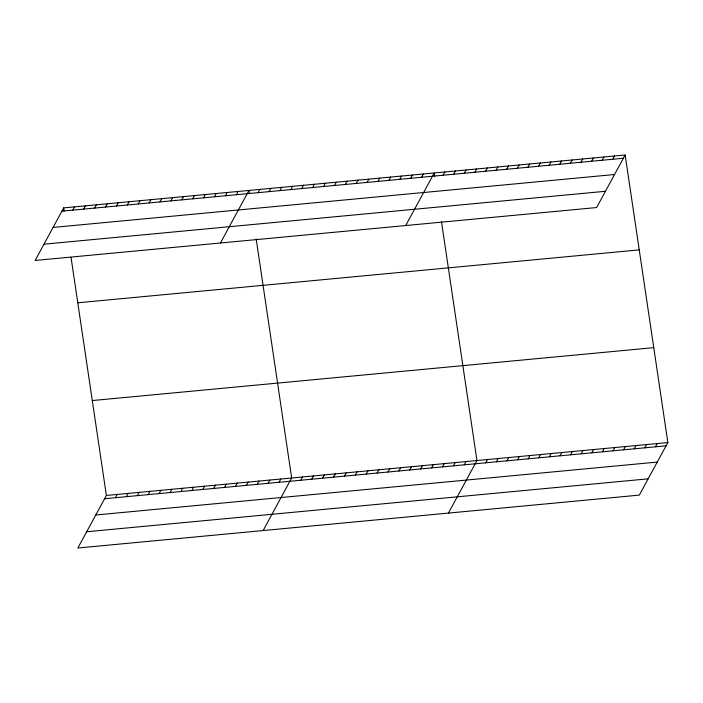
<?xml version="1.0" encoding="UTF-8"?>
<svg xmlns="http://www.w3.org/2000/svg" width="703" height="703" viewBox="0 0 703 703"><rect width="100%" height="100%" fill="white"/><g stroke="black" fill="none" stroke-linecap="round" stroke-linejoin="round"><path stroke-width="1.05" d="M63.683 207.895L35.15 260.453L596.619 207.543L625.152 154.985L63.683 207.895L64.158 211.058M72.813 210.135L74.588 206.867M83.71 209.107L85.485 205.838M94.606 208.079L96.381 204.81M105.512 207.051L107.287 203.782M116.408 206.032L118.183 202.763M127.305 205.004L129.08 201.735M138.201 203.975L139.976 200.707M149.106 202.947L150.881 199.678M160.003 201.919L161.778 198.65M170.899 200.891L172.674 197.622M181.805 199.863L183.58 196.594M192.701 198.835L194.476 195.566M203.598 197.815L205.373 194.546M214.494 196.787L216.269 193.518M225.399 195.759L227.174 192.49M236.296 194.731L238.071 191.462M220.434 242.992L248.967 190.434L249.442 193.597M258.098 192.675L259.873 189.406M268.994 191.647L270.769 188.378M71.047 257.447L106.381 495.457L77.848 548.015L639.317 495.105L667.85 442.547L625.152 154.985M279.891 190.627L281.666 187.35M115.503 497.698L117.278 494.429M290.787 189.599L292.562 186.33M126.408 496.67L128.183 493.401M301.692 188.571L303.468 185.302M137.305 495.641L139.08 492.372M312.589 187.543L314.364 184.274M148.201 494.613L149.976 491.344M323.485 186.515L325.261 183.246M159.106 493.585L160.882 490.316M334.391 185.487L336.166 182.218M170.003 492.566L171.778 489.297M345.287 184.458L347.062 181.189M180.899 491.538L182.675 488.269M356.184 183.43L357.959 180.161M191.805 490.509L193.58 487.241M367.089 182.411L368.864 179.142M202.701 489.481L204.476 486.212M377.986 181.383L379.761 178.114M213.598 488.453L215.373 485.184M388.882 180.355L390.657 177.086M224.494 487.425L226.269 484.156M399.779 179.327L401.554 176.058M235.4 486.397L237.175 483.128M410.684 178.298L412.459 175.029M246.296 485.378L248.071 482.1M421.58 177.27L423.355 174.001M257.193 484.349L258.968 481.08M405.719 225.531L434.252 172.973L434.726 176.137M268.098 483.321L269.873 480.052M443.083 175.249L444.858 171.98M278.994 482.293L280.769 479.024M453.69 174.247L455.465 170.978M263.133 530.554L291.666 477.996L256.173 238.941M464.296 173.246L466.071 169.977M300.787 480.237L302.562 476.968M474.903 172.244L476.678 168.975M311.693 479.209L313.468 475.94M485.509 171.251L487.284 167.982M322.589 478.181L324.364 474.912M496.116 170.249L497.891 166.98M333.486 477.161L335.261 473.892M506.714 169.247L508.489 165.978M344.391 476.133L346.166 472.864M517.32 168.254L519.095 164.985M355.287 475.105L357.062 471.836M527.927 167.252L529.702 163.984M366.184 474.077L367.959 470.808M538.533 166.251L540.308 162.982M377.08 473.049L378.855 469.78M549.14 165.249L550.915 161.98M387.986 472.021L389.761 468.752M559.746 164.256L561.521 160.987M398.882 470.992L400.657 467.723M570.353 163.254L572.128 159.985M409.779 469.964L411.554 466.695M580.959 162.252L582.734 158.983M420.684 468.945L422.459 465.676M591.566 161.259L593.341 157.982M431.58 467.917L433.356 464.648M602.163 160.258L603.939 156.989M442.477 466.889L444.252 463.62M612.77 159.256L614.545 155.987M453.382 465.861L455.157 462.592M464.279 464.832L466.054 461.563M448.417 513.093L476.95 460.535L441.458 221.48M485.782 462.811L487.557 459.534M496.388 461.809L498.163 458.541M506.995 460.808L508.77 457.539M517.601 459.806L519.376 456.537M528.208 458.813L529.983 455.544M538.806 457.811L540.581 454.542M549.412 456.809L551.187 453.54M560.019 455.808L561.794 452.539M570.625 454.815L572.4 451.546M581.232 453.813L583.007 450.544M591.838 452.811L593.613 449.542M602.445 451.818L604.22 448.549M613.051 450.816L614.826 447.547M623.649 449.815L625.424 446.546M634.255 448.813L636.03 445.544M644.862 447.82L646.637 444.551M655.468 446.818L657.243 443.549M61.908 211.164L623.376 158.254M53.077 227.429L614.545 174.52M43.981 244.187L605.45 191.278M77.778 302.791L639.247 249.881M92.295 400.561L653.764 347.651M106.381 495.457L667.85 442.547M104.606 498.726L666.075 445.816M95.775 514.991L657.243 462.082M86.68 531.749L648.148 478.84"/></g></svg>
